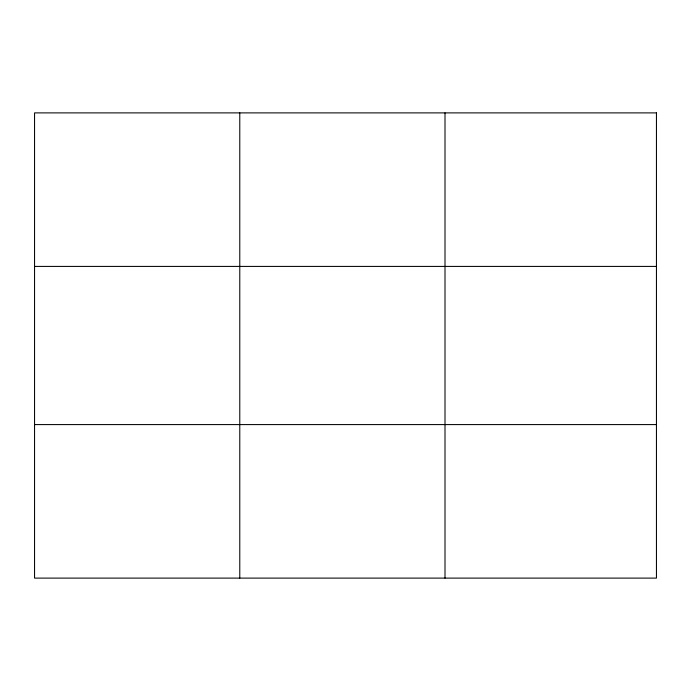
<?xml version="1.0" encoding="UTF-8"?>
<svg xmlns="http://www.w3.org/2000/svg" width="691" height="691" viewBox="0 0 691 691"><rect width="100%" height="100%" fill="white"/><g stroke="black" fill="none" stroke-linecap="round" stroke-linejoin="round"><path stroke-width="1.04" d="M239.777 578.108L239.777 112.892M445.004 578.108L445.004 112.892M34.55 266.415L656.45 266.415M34.55 424.585L656.45 424.585M656.45 112.892L656.45 578.108L34.55 578.108L34.55 112.892L656.45 112.892"/></g></svg>
